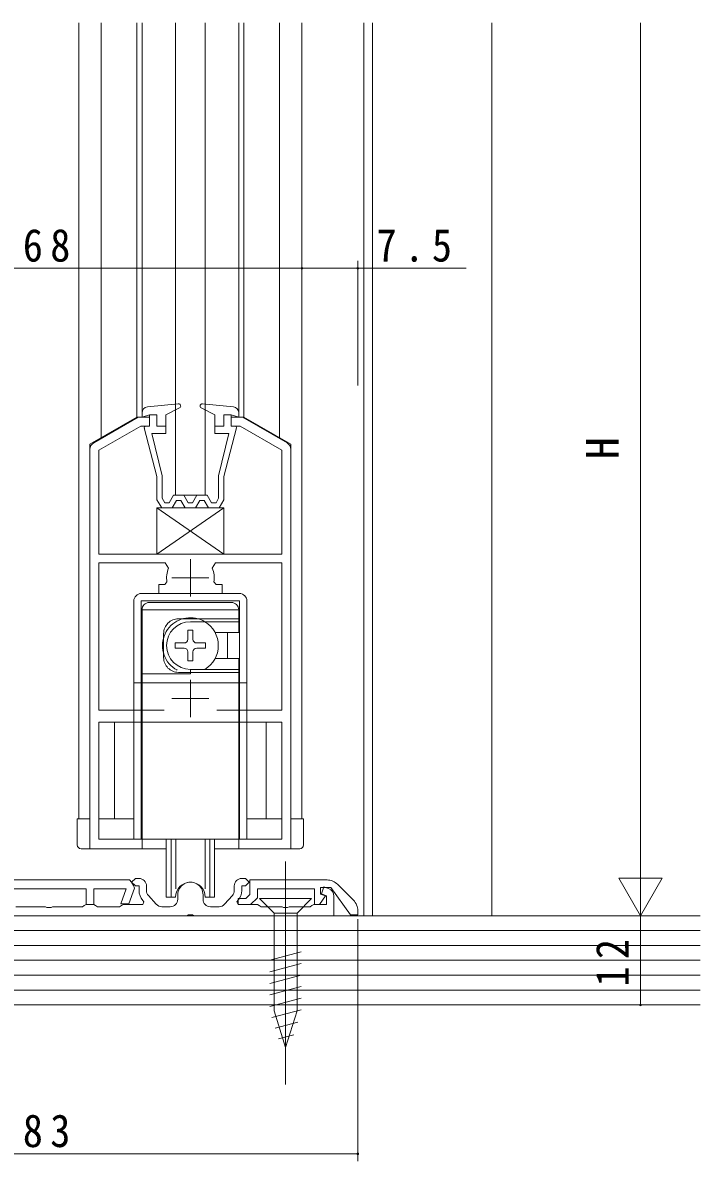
# Model space of a CAD drawing. Units: millimetres, scale not verified. Extents: x -497 to 493, y -796 to 797.
# Drawn here: x -306.1 to -215.1, y -12.3 to 140.7 of the extents above; entities that cross this region are included whole.
import ezdxf
from ezdxf.enums import TextEntityAlignment as Align

# ---------------------------------------------------------------- set-up
doc = ezdxf.new("R2010")
doc.units = ezdxf.units.MM
doc.header["$LTSCALE"] = 4
doc.linetypes.add('USER1', pattern=[13, 10, -1, 1, -1])
doc.linetypes.add('USER3', pattern=[4, 3, -1])
for name, color, linetype, lineweight in [('0-3_YKK_D', 6, 'Continuous', 18), ('0-4_YKK_11', 7, 'Continuous', 18), ('0-5_YKK_12', 2, 'Continuous', 18), ('0-7_YSS_K', 3, 'Continuous', 18), ('0-8_YKK_13', 4, 'Continuous', 18)]:
    doc.layers.add(name, color=color, linetype=linetype, lineweight=lineweight)
doc.styles.add('ＭＳ ゴシック', font='')
doc.styles.get('ＭＳ ゴシック').set_extended_font_data('MS Gothic')

msp = doc.modelspace()

# ---------------------------------------------------------------- linework, layer by layer
at = {"layer": '0-3_YKK_D'}
for p, q in [((-223.1, 140.714), (-223.1, 26.547)), ((-268.6, 91.959), (-268.6, 108.714)), ((-268.6, 91.959), (-268.6, 108.714)), ((-261.1, 91.959), (-261.1, 108.714)), ((-268.6, 107.714), (-336.6, 107.714)), ((-268.6, 107.714), (-261.1, 107.714)), ((-261.1, 107.714), (-246.533, 107.714)), ((-223.1, 20.714), (-223.1, 30.817)), ((-220.183, 25.765), (-226.017, 25.765)), ((-223.1, 20.714), (-226.017, 25.765)), ((-223.1, 20.714), (-220.183, 25.765)), ((-261.1, 20.249), (-261.1, -12.286)), ((-223.1, 20.714), (-223.1, 8.714)), ((-256.1, 8.714), (-222.1, 8.714)), ((-344.1, -11.286), (-261.1, -11.286))]:
    msp.add_line(p, q, dxfattribs=at)
for centre, start, end in [((-268.6, 107.714), 0, 180), ((-268.6, 107.714), 0, 180), ((-268.6, 107.714), 180, 0), ((-268.6, 107.714), 180, 0), ((-261.1, 107.714), 0, 180), ((-261.1, 107.714), 180, 0), ((-223.1, 8.714), 90, 270), ((-223.1, 8.714), 270, 90), ((-261.1, -11.286), 0, 180), ((-261.1, -11.286), 180, 0)]:
    msp.add_arc(centre, 0.106, start, end, dxfattribs=at)
at = {"layer": '0-4_YKK_11', "lineweight": 9}
for p, q in [((-290.6, 87.714), (-296.6, 84.25)), ((-289.1, 87.714), (-290.6, 87.714)), ((-289.1, 86.514), (-289.1, 87.714)), ((-278.1, 87.714), (-278.1, 86.514)), ((-276.6, 87.714), (-278.1, 87.714)), ((-270.6, 84.25), (-276.6, 87.714)), ((-295.9, 83.268), (-290.278, 86.514)), ((-290.278, 86.514), (-289.1, 86.514)), ((-278.1, 86.514), (-276.922, 86.514)), ((-276.922, 86.514), (-271.3, 83.268)), ((-297.1, 83.383), (-297.1, 29.714)), ((-295.9, 69.314), (-295.9, 83.268)), ((-271.3, 83.268), (-271.3, 69.314)), ((-270.1, 29.714), (-270.1, 83.383)), ((-271.3, 69.314), (-295.9, 69.314)), ((-295.9, 68.114), (-286.982, 68.114)), ((-295.9, 48.314), (-295.9, 68.114)), ((-286.982, 68.114), (-286.525, 67.411)), ((-280.675, 67.411), (-280.218, 68.114)), ((-280.218, 68.114), (-271.3, 68.114)), ((-271.3, 68.114), (-271.3, 48.314)), ((-287.85, 65.214), (-287.85, 64.014)), ((-287.048, 65.214), (-287.85, 65.214)), ((-286.753, 65.565), (-287.048, 65.214)), ((-280.152, 65.214), (-280.447, 65.565)), ((-279.35, 65.214), (-280.152, 65.214)), ((-279.35, 64.014), (-279.35, 65.214)), ((-287.85, 64.014), (-285.15, 64.014)), ((-282.05, 64.014), (-279.35, 64.014)), ((-287.133, 48.314), (-295.9, 48.314)), ((-287.133, 48.314), (-295.9, 48.314)), ((-271.3, 48.314), (-280.067, 48.314)), ((-295.9, 46.714), (-271.3, 46.714)), ((-295.9, 31.014), (-295.9, 46.714)), ((-271.3, 46.714), (-271.3, 31.014)), ((-290.1, 31.014), (-295.9, 31.014)), ((-290.1, 29.714), (-290.1, 31.014)), ((-277.1, 31.014), (-277.1, 29.714)), ((-271.3, 31.014), (-277.1, 31.014)), ((-297.1, 29.714), (-290.1, 29.714)), ((-277.1, 29.714), (-270.1, 29.714)), ((-313.4, 25.514), (-291.8, 25.514)), ((-291.8, 25.514), (-291.5, 25.211)), ((-291.5, 25.214), (-291, 25.714)), ((-291, 24.714), (-291.5, 25.214)), ((-291.5, 25.211), (-291.25, 24.773)), ((-291.25, 24.773), (-291.118, 24.411)), ((-291, 25.714), (-290.5, 25.714)), ((-290.5, 24.714), (-291, 24.714)), ((-290.5, 24.094), (-290.5, 24.714)), ((-289.5, 24.714), (-289.5, 24.094)), ((-277.7, 24.094), (-277.7, 24.714)), ((-276.7, 25.714), (-276.2, 25.714)), ((-276.7, 24.714), (-276.7, 24.094)), ((-276.2, 24.714), (-276.7, 24.714)), ((-276.2, 25.714), (-275.7, 25.214)), ((-275.7, 25.214), (-276.2, 24.714)), ((-275.6, 23.545), (-275.6, 25.514)), ((-275.6, 25.514), (-265.228, 25.514)), ((-266.1, 24.514), (-266.1, 23.606)), ((-264.7, 24.514), (-266.1, 24.514)), ((-265.984, 23.634), (-265.642, 24.574)), ((-265.642, 24.574), (-265.024, 24.349)), ((-262.1, 20.814), (-264.7, 24.514)), ((-263.814, 24.928), (-261.686, 22.799)), ((-297.6, 24.314), (-307.6, 24.314)), ((-297.6, 22.214), (-297.6, 24.314)), ((-296.6, 24.314), (-296.6, 22.214)), ((-292.218, 24.314), (-296.6, 24.314)), ((-292.946, 22.314), (-292.218, 24.314)), ((-291.118, 24.411), (-291.881, 22.314)), ((-289.247, 23.429), (-288.198, 22.249)), ((-285.3, 22.914), (-285.3, 23.514)), ((-281.9, 23.514), (-281.9, 22.914)), ((-279.002, 22.249), (-277.953, 23.429)), ((-277.2, 23.014), (-276.131, 23.014)), ((-277.2, 22.214), (-277.2, 23.014)), ((-276.131, 23.014), (-275.6, 23.545)), ((-274.6, 23.131), (-275.517, 22.214)), ((-274.6, 24.314), (-274.6, 23.131)), ((-266.9, 24.314), (-274.6, 24.314)), ((-266.9, 22.214), (-266.9, 24.314)), ((-265.432, 23.363), (-266.236, 22.214)), ((-266.1, 23.606), (-265.432, 23.363)), ((-265.3, 23.385), (-265.984, 23.634)), ((-265.3, 22.214), (-265.3, 23.385)), ((-264.3, 23.315), (-264.3, 20.714)), ((-307.08, 21.914), (-303.058, 21.914)), ((-303.058, 21.914), (-302.875, 21.794)), ((-302.875, 21.794), (-302.325, 21.794)), ((-302.325, 21.794), (-302.142, 21.914)), ((-302.142, 21.914), (-298.12, 21.914)), ((-298.12, 21.914), (-297.86, 22.064)), ((-297.86, 22.064), (-297.6, 22.214)), ((-297.6, 22.214), (-296.6, 22.214)), ((-296.6, 22.214), (-297.6, 22.214)), ((-296.6, 22.214), (-296.34, 22.064)), ((-296.34, 22.064), (-296.08, 21.914)), ((-296.08, 21.914), (-293.12, 21.914)), ((-293.12, 21.914), (-292.86, 22.064)), ((-291.881, 22.314), (-292.946, 22.314)), ((-292.86, 22.064), (-292.6, 22.214)), ((-292.6, 22.214), (-290.007, 22.214)), ((-290.007, 22.214), (-289.839, 22.589)), ((-289.839, 22.589), (-289.995, 22.765)), ((-287.451, 21.914), (-286.3, 21.914)), ((-280.9, 21.914), (-279.749, 21.914)), ((-277.205, 22.765), (-277.361, 22.589)), ((-277.361, 22.589), (-277.193, 22.214)), ((-275.517, 22.214), (-277.2, 22.214)), ((-277.193, 22.214), (-274.6, 22.214)), ((-274.6, 22.214), (-274.34, 22.064)), ((-274.34, 22.064), (-274.08, 21.914)), ((-274.08, 21.914), (-271.258, 21.914)), ((-271.258, 21.914), (-271.075, 21.794)), ((-271.075, 21.794), (-270.525, 21.794)), ((-270.525, 21.794), (-270.342, 21.914)), ((-270.342, 21.914), (-267.52, 21.914)), ((-267.52, 21.914), (-267.26, 22.064)), ((-267.26, 22.064), (-267, 22.214)), ((-267, 22.214), (-265.3, 22.214)), ((-266.236, 22.214), (-266.9, 22.214)), ((-284.058, 20.714), (-321.142, 20.714)), ((-283.875, 20.834), (-284.058, 20.714)), ((-283.325, 20.834), (-283.875, 20.834)), ((-283.142, 20.714), (-283.325, 20.834)), ((-264.3, 20.714), (-283.142, 20.714)), ((-261.1, 20.814), (-262.1, 20.814)), ((-261.1, 21.385), (-261.1, 20.814))]:
    msp.add_line(p, q, dxfattribs=at)
at = {"layer": '0-4_YKK_11', "color": 2}
for p, q in [((-283.6, 68.614), (-283.6, 63.614)), ((-286.1, 66.114), (-281.1, 66.114)), ((-283.6, 52.414), (-283.6, 47.414)), ((-286.1, 49.914), (-281.1, 49.914))]:
    msp.add_line(p, q, dxfattribs=at)
at = {"layer": '0-4_YKK_11', "lineweight": 9}
for centre, radius, start, end in [((-296.1, 83.383), 1, 119.99998, 180), ((-271.1, 83.383), 1, 360, 60.00002), ((-283.6, 66.114), 3.2, 156.08344, 189.87099), ((-283.6, 66.114), 3.2, 350.12904, 23.91659), ((-290.5, 24.714), 1, 0.00001, 89.99999), ((-283.6, 23.514), 1.7, 359.99999, 180.00001), ((-276.7, 24.714), 1, 90.00001, 179.99999), ((-265.228, 23.514), 2, 45.00001, 90), ((-288.5, 24.094), 2, 180.00001, 221.63353), ((-288.5, 24.094), 1, 180.00003, 221.63355), ((-278.7, 24.094), 1, 318.36645, 359.99997), ((-278.7, 24.094), 2, 318.36647, 359.99999), ((-265.4, 23.315), 1.1, 0.00002, 69.99999), ((-287.451, 22.914), 1, 221.63354, 270), ((-286.3, 22.914), 1, 270.00001, 359.99999), ((-280.9, 22.914), 1, 180.00001, 269.99999), ((-279.749, 22.914), 1, 270, 318.36646), ((-263.1, 21.385), 2, 360, 44.99999)]:
    msp.add_arc(centre, radius, start, end, dxfattribs=at)
at = {"layer": '0-5_YKK_12'}
for p, q in [((-298.6, 33.714), (-298.6, 140.714)), ((-295.597, 140.714), (-295.597, 84.942)), ((-290.797, 140.714), (-290.797, 87.714)), ((-290.1, 87.714), (-290.1, 140.714)), ((-277.1, 140.714), (-277.1, 87.714)), ((-276.403, 140.714), (-276.403, 87.714)), ((-271.603, 140.714), (-271.603, 84.942)), ((-268.6, 140.714), (-268.6, 33.714)), ((-260.3, 20.714), (-260.3, 140.714)), ((-259.1, 20.714), (-259.1, 140.714)), ((-290.797, 87.714), (-297.1, 84.075)), ((-289.1, 87.714), (-290.797, 87.714)), ((-276.403, 87.714), (-278.1, 87.714)), ((-276.403, 87.714), (-270.1, 84.075)), ((-297.1, 84.075), (-297.1, 33.714)), ((-270.1, 33.714), (-270.1, 84.075)), ((-293.8, 33.714), (-293.8, 46.714)), ((-273.4, 46.714), (-293.8, 46.714)), ((-273.4, 46.714), (-273.4, 33.714)), ((-297.1, 33.714), (-298.6, 33.714)), ((-291.2, 33.714), (-295.9, 33.714)), ((-271.3, 33.714), (-276, 33.714)), ((-268.6, 33.714), (-270.1, 33.714))]:
    msp.add_line(p, q, dxfattribs=at)
at = {"layer": '0-7_YSS_K'}
for p, q in [((-243.1, 20.714), (-243.1, 140.714)), ((-215.07, 18.714), (-424.997, 18.714)), ((-215.07, 16.714), (-424.997, 16.714)), ((-215.07, 14.714), (-424.997, 14.714)), ((-215.07, 12.714), (-424.997, 12.714)), ((-424.997, 10.714), (-215.07, 10.714))]:
    msp.add_line(p, q, dxfattribs=at)
at = {"layer": '0-7_YSS_K', "color": 7, "lineweight": 9}
for p, q in [((-215.07, 20.714), (-424.997, 20.714)), ((-215.07, 8.714), (-424.997, 8.714))]:
    msp.add_line(p, q, dxfattribs=at)
at = {"layer": '0-8_YKK_13'}
for p, q in [((-285.6, 77.214), (-285.6, 140.714)), ((-281.6, 140.714), (-281.6, 77.214)), ((-285.231, 89.512), (-289.381, 89.087)), ((-285.064, 88.946), (-286.9, 88.014)), ((-282.28, 89.322), (-282.109, 89.493)), ((-282.136, 88.946), (-280.3, 88.014)), ((-281.969, 89.512), (-277.819, 89.087)), ((-290.1, 88.291), (-290.1, 87.714)), ((-289.1, 88.014), (-290.1, 87.714)), ((-289.1, 88.014), (-288.1, 88.014)), ((-289.1, 86.514), (-289.1, 88.014)), ((-288.1, 86.514), (-288.1, 88.014)), ((-280.3, 85.514), (-280.3, 88.014)), ((-279.1, 86.514), (-279.1, 88.014)), ((-278.1, 88.014), (-277.1, 87.714)), ((-277.1, 88.291), (-277.1, 87.714)), ((-289.794, 86.264), (-288.1, 79.714)), ((-289.6, 86.514), (-289.1, 86.514)), ((-288.1, 86.514), (-286.9, 86.514)), ((-279.1, 86.514), (-280.3, 86.514)), ((-279.149, 86.514), (-279.1, 86.562)), ((-277.406, 86.264), (-279.1, 79.714)), ((-277.6, 86.514), (-278.1, 86.514)), ((-288.775, 85.514), (-287.4, 79.838)), ((-278.425, 85.514), (-280.3, 85.514)), ((-278.425, 85.514), (-279.8, 79.838)), ((-288.1, 76.619), (-288.1, 79.714)), ((-287.4, 76.809), (-287.4, 79.848)), ((-279.8, 76.809), (-279.8, 79.838)), ((-279.1, 76.619), (-279.1, 79.714)), ((-288.1, 76.619), (-287.45, 75.514)), ((-287.05, 76.214), (-287.4, 76.809)), ((-285.877, 77.214), (-286.454, 76.214)), ((-285.473, 76.514), (-286.05, 75.514)), ((-285.877, 77.214), (-284.473, 77.214)), ((-281.6, 77.214), (-285.6, 77.214)), ((-285.473, 76.514), (-284.877, 76.514)), ((-284.3, 75.514), (-284.877, 76.514)), ((-284.473, 77.214), (-283.896, 76.214)), ((-282.727, 77.214), (-283.304, 76.214)), ((-282.9, 75.514), (-282.323, 76.514)), ((-282.727, 77.214), (-281.323, 77.214)), ((-282.323, 76.514), (-281.727, 76.514)), ((-281.727, 76.514), (-281.15, 75.514)), ((-281.323, 77.214), (-280.746, 76.214)), ((-280.15, 76.214), (-279.8, 76.809)), ((-279.1, 76.619), (-279.75, 75.514)), ((-288.1, 69.314), (-279.1, 75.514)), ((-288.1, 75.514), (-279.1, 69.314)), ((-288.1, 75.514), (-288.1, 69.314)), ((-279.1, 75.514), (-288.1, 75.514)), ((-287.45, 75.514), (-286.05, 75.514)), ((-287.05, 76.214), (-286.454, 76.214)), ((-284.3, 75.514), (-282.9, 75.514)), ((-283.896, 76.214), (-283.304, 76.214)), ((-281.15, 75.514), (-279.75, 75.514)), ((-280.746, 76.214), (-280.15, 76.214)), ((-279.1, 69.314), (-279.1, 75.514)), ((-288.1, 69.314), (-279.1, 69.314)), ((-291.2, 31.014), (-291.2, 63.014)), ((-277, 64.014), (-290.2, 64.014)), ((-290.2, 31.014), (-290.2, 63.014)), ((-277, 63.014), (-290.2, 63.014)), ((-289.1, 62.814), (-278.1, 62.814)), ((-277, 31.014), (-277, 63.014)), ((-276, 31.014), (-276, 63.014)), ((-277.1, 61.814), (-290.1, 61.814)), ((-290.1, 31.014), (-290.1, 61.814)), ((-277.1, 61.814), (-277.1, 58.764)), ((-290.2, 60.114), (-290.1, 60.014)), ((-277.1, 60.214), (-283.6, 60.214)), ((-277.1, 60.415), (-277, 60.514)), ((-277, 60.114), (-277.1, 60.014)), ((-290.1, 58.599), (-290.2, 58.699)), ((-283.95, 59.064), (-283.95, 57.864)), ((-283.95, 59.064), (-283.25, 59.064)), ((-283.25, 59.064), (-283.25, 57.864)), ((-277.1, 58.764), (-280.283, 58.764)), ((-278.6, 58.514), (-278.6, 55.514)), ((-285.65, 57.364), (-284.45, 57.364)), ((-285.65, 57.364), (-285.65, 56.664)), ((-285.65, 56.664), (-284.45, 56.664)), ((-282.75, 57.364), (-281.55, 57.364)), ((-282.75, 56.664), (-281.55, 56.664)), ((-281.55, 57.364), (-281.55, 56.664)), ((-290.1, 55.428), (-290.2, 55.328)), ((-283.95, 56.164), (-283.95, 54.964)), ((-283.25, 56.164), (-283.25, 54.964)), ((-277.1, 55.264), (-280.283, 55.264)), ((-277.1, 55.264), (-277.1, 31.014)), ((-290.2, 53.914), (-290.1, 54.014)), ((-283.95, 54.964), (-283.25, 54.964)), ((-283.6, 53.814), (-283.6, 53.214)), ((-277.1, 53.814), (-283.6, 53.814)), ((-277, 53.914), (-277.1, 54.014)), ((-277.1, 53.612), (-277, 53.514)), ((-283.6, 53.214), (-290.1, 53.214)), ((-290.2, 52.014), (-291.2, 52.014)), ((-277.1, 52.014), (-290.1, 52.014)), ((-276, 52.014), (-277, 52.014)), ((-290.2, 40.014), (-290.1, 39.914)), ((-277, 40.014), (-277.1, 39.914)), ((-297.1, 33.714), (-298.8, 33.714)), ((-298.8, 33.714), (-298.8, 30.214)), ((-291.2, 33.714), (-295.9, 33.714)), ((-271.3, 33.714), (-276, 33.714)), ((-268.4, 33.714), (-270.1, 33.714)), ((-268.4, 33.714), (-268.4, 30.214)), ((-290.2, 31.014), (-291.2, 31.014)), ((-290.1, 32.114), (-290.2, 32.014)), ((-277.1, 31.014), (-290.1, 31.014)), ((-286.85, 31.014), (-286.85, 23.214)), ((-286.2, 31.014), (-286.2, 23.214)), ((-285.577, 31.014), (-285.577, 24.337)), ((-281.622, 31.014), (-281.622, 24.337)), ((-281, 31.014), (-281, 23.214)), ((-280.35, 31.014), (-280.35, 23.214)), ((-277.1, 32.114), (-277, 32.014)), ((-277, 31.014), (-276, 31.014)), ((-286.85, 29.714), (-298.3, 29.714)), ((-268.9, 29.714), (-280.35, 29.714)), ((-286.85, 23.214), (-285.6, 23.214)), ((-281.6, 23.214), (-280.35, 23.214)), ((-274.3, 23.014), (-272.35, 21.064)), ((-267.3, 23.014), (-274.3, 23.014)), ((-267.3, 23.014), (-269.25, 21.064)), ((-269.25, 21.064), (-272.35, 21.064)), ((-272.35, 21.064), (-272.35, 7.93)), ((-269.25, 7.93), (-269.25, 21.064)), ((-272.9, 14.72), (-268.7, 15.845)), ((-272.9, 13.167), (-268.7, 14.292)), ((-272.9, 11.614), (-268.7, 12.739)), ((-272.9, 10.061), (-268.7, 11.186)), ((-272.9, 8.508), (-268.7, 9.633)), ((-272.641, 7.024), (-268.7, 8.081)), ((-270.8, 3.014), (-272.35, 7.93)), ((-270.8, 3.014), (-269.25, 7.93)), ((-272.19, 5.593), (-269.154, 6.406)), ((-271.738, 4.161), (-269.688, 4.71))]:
    msp.add_line(p, q, dxfattribs=at)
at = {"layer": '0-8_YKK_13', "linetype": 'USER3'}
for p, q in [((-277.1, 60.614), (-285.2, 60.614)), ((-287.2, 58.614), (-287.2, 55.414)), ((-277.1, 53.414), (-285.2, 53.414))]:
    msp.add_line(p, q, dxfattribs=at)
at = {"layer": '0-8_YKK_13', "linetype": 'USER1'}
msp.add_line((-270.8, 28.014), (-270.8, -1.986), dxfattribs=at)
at = {"layer": '0-8_YKK_13'}
for points in [[(-288.775, 85.514), (-286.9, 85.514), (-286.9, 88.014)], [(-278.1, 86.514), (-278.1, 88.014), (-279.1, 88.014)]]:
    msp.add_lwpolyline(points, dxfattribs=at)
for centre, radius, start, end in [((-289.3, 88.291), 0.8, 95.84448, 180), ((-285.2, 89.214), 0.3, 296.92833, 95.84448), ((-282, 89.214), 0.3, 84.15552, 243.07167), ((-277.9, 88.291), 0.8, 0, 84.15552), ((-289.6, 86.314), 0.2, 90, 200.08231), ((-277.6, 86.314), 0.2, 339.91769, 90), ((-290.2, 63.014), 1, 90, 180), ((-289.1, 61.814), 1, 90, 180), ((-278.1, 61.814), 1, 0, 90), ((-277, 63.014), 1, 0, 90), ((-283.6, 57.014), 3.2, 90, 270), ((-283.6, 57.014), 3.75, 301.42391, 58.57609), ((-277.6, 58.514), 1, 165.52249, 180), ((-284.45, 57.864), 0.5, 270, 0), ((-284.45, 56.164), 0.5, 0, 90), ((-282.75, 57.864), 0.5, 180, 270), ((-282.75, 56.164), 0.5, 90, 180), ((-277.6, 55.514), 1, 180, 194.47751), ((-298.3, 30.214), 0.5, 180, 270), ((-268.9, 30.214), 0.5, 270, 0), ((-283.6, 23.214), 2, 0, 180)]:
    msp.add_arc(centre, radius, start, end, dxfattribs=at)
at = {"layer": '0-8_YKK_13', "linetype": 'USER3'}
for centre, radius, start, end in [((-283.6, 57.014), 3.75, 58.57609, 301.42391), ((-285.2, 58.614), 2, 90, 180), ((-285.2, 55.414), 2, 180, 270)]:
    msp.add_arc(centre, radius, start, end, dxfattribs=at)

# ---------------------------------------------------------------- texts
at = {"layer": '0-3_YKK_D', "color": 7, "style": 'ＭＳ ゴシック'}
msp.add_text('H', height=4.399, rotation=90, dxfattribs=at).set_placement((-224.7, 82.03), align=Align.BOTTOM_LEFT)
at = {"layer": '0-3_YKK_D', "color": 7, "char_height": 4.399, "attachment_point": 7, "style": 'ＭＳ ゴシック'}
for s, insert in [('\\T1.37;\\W0.9;68', (-306.12, 108.547)), ('\\T1.38;\\W0.9;7.5', (-258.567, 108.547)), ('\\T1.37;\\W0.9;83', (-306.12, -10.453))]:
    msp.add_mtext(s, dxfattribs=dict(at, insert=insert))
at = {"layer": '0-3_YKK_D', "color": 7, "insert": (-224.7, 11.194), "char_height": 4.399, "attachment_point": 7, "rotation": 90, "style": 'ＭＳ ゴシック'}
msp.add_mtext('\\T1.37;\\W0.9;12', dxfattribs=at)

doc.saveas('drawing.dxf')
